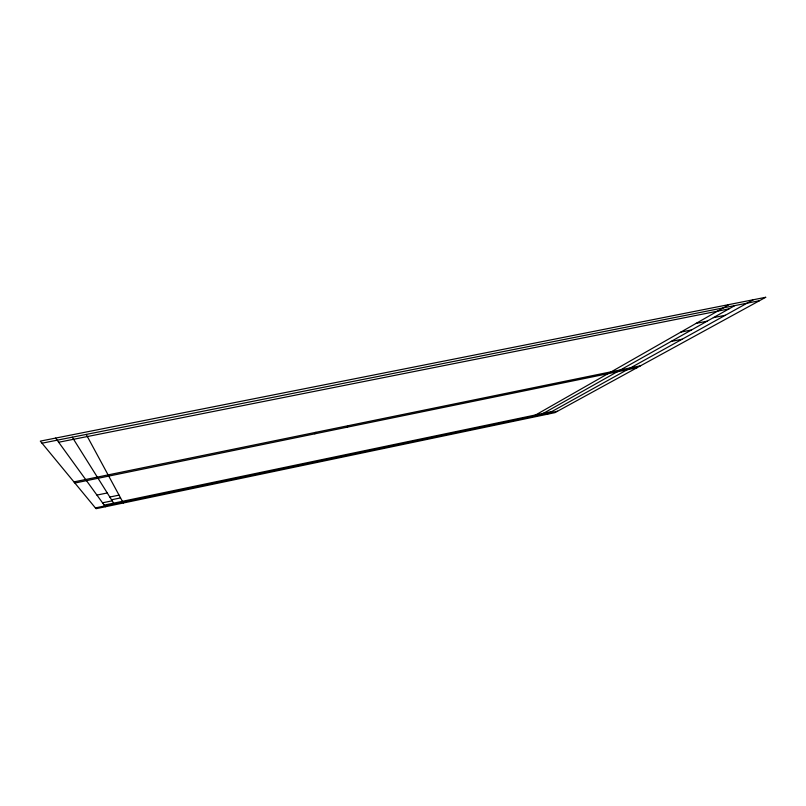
<?xml version="1.0" encoding="UTF-8"?>
<svg xmlns="http://www.w3.org/2000/svg" width="806" height="806" viewBox="0 0 806 806"><rect width="100%" height="100%" fill="white"/><g stroke="black" fill="none" stroke-linecap="round" stroke-linejoin="round"><path stroke-width="1.21" d="M314.834 433.819L315.912 432.308M347.245 427.17L348.585 425.618M533.33 416.289L729.138 304.537M541.007 414.687L734.78 305.605M546.75 414.365L753.257 299.761M104.206 505.13L551.828 411.544M95.4 507.911L557.51 411.231M96.942 495.096L107.258 492.95M109.818 497.04L119.036 495.126M111.54 499.78L120.537 497.906M102.543 502.823L112.185 500.808M73.94 481.897L640.558 365.783M74.877 483.036L636.992 367.738M671.096 341.462L682.138 339.225M680.848 332.102L691.518 329.956M42.013 443.199L759.474 300.698M58.667 442.252L728.916 308.9M713.381 317.655L725.309 315.267M696.092 323.397L707.063 321.201M55.644 438.081L105.385 506.752M72.268 437.195L114.18 503.982M86.202 434.424L123.298 503.004M765.7 297.293L554.941 412.642L96.055 508.707L40.3 441.124L765.7 297.293"/></g></svg>
